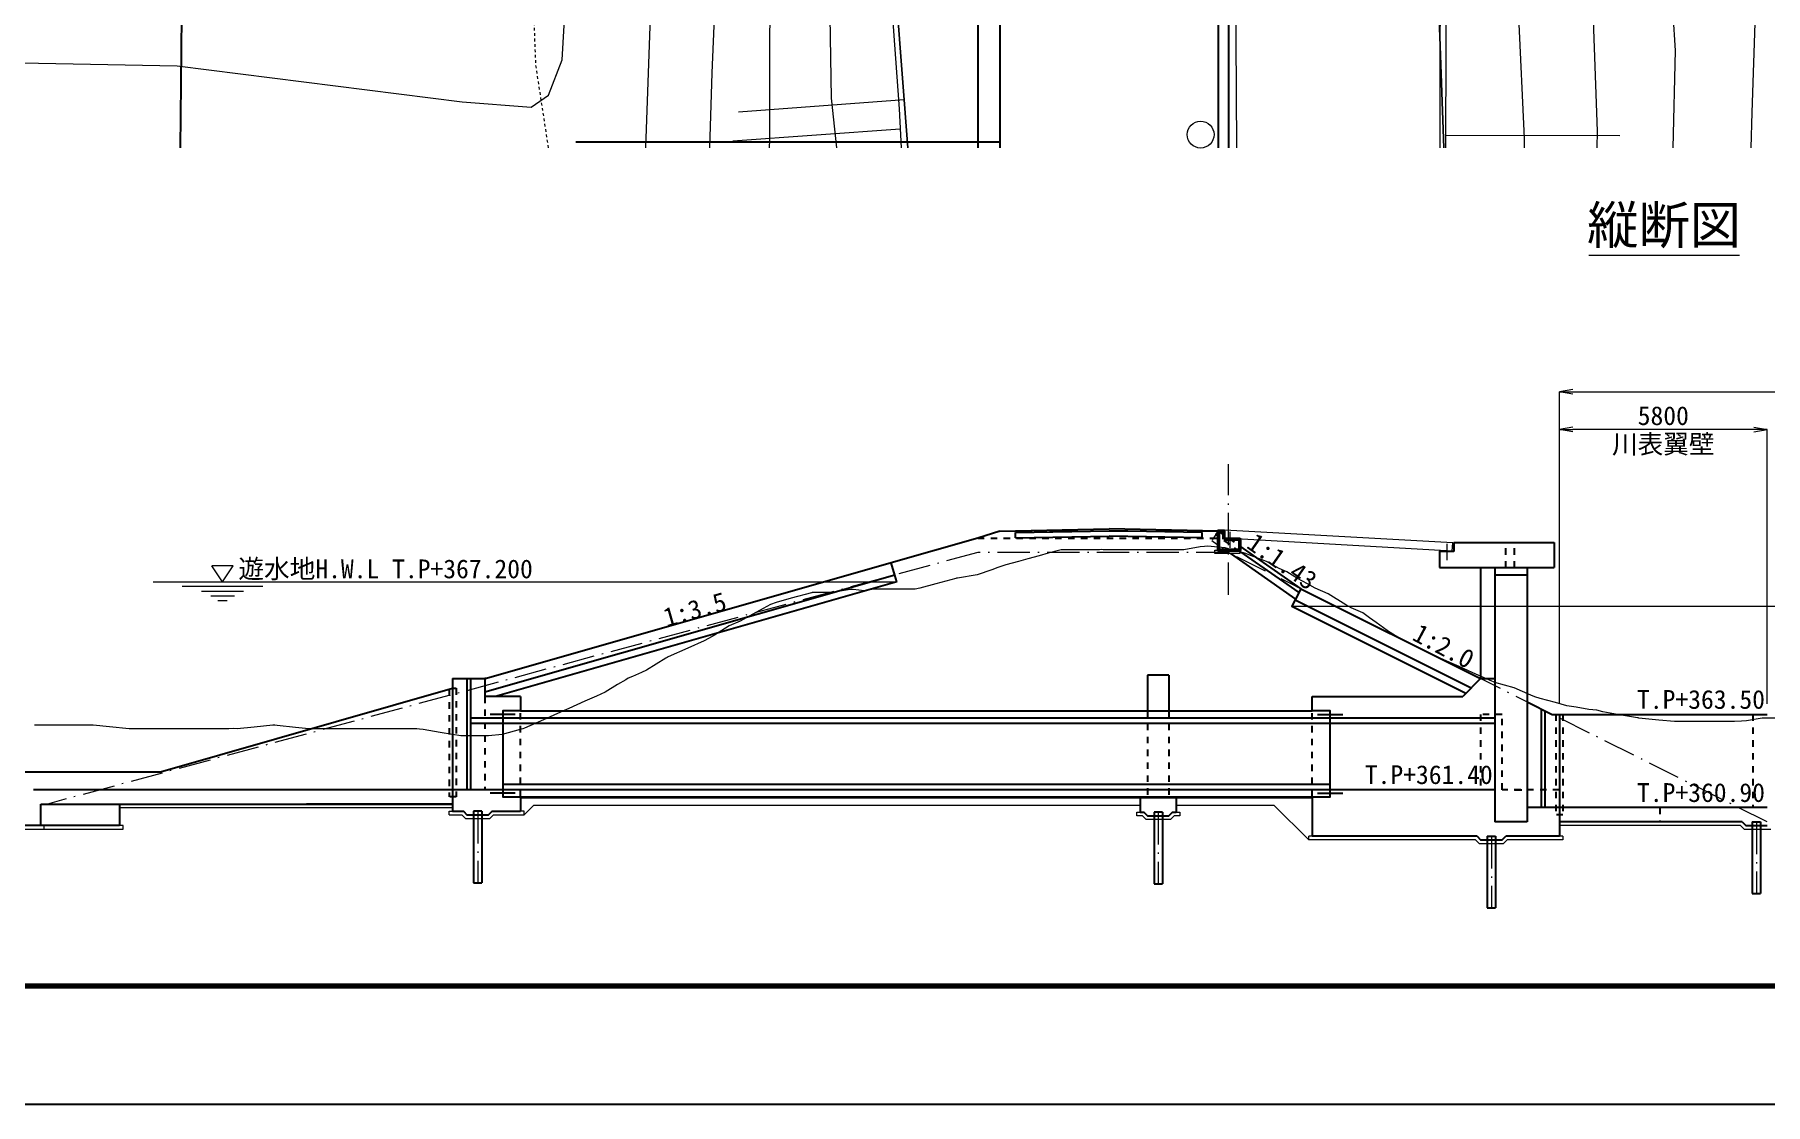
# Model space of a CAD drawing. Header units: millimetres. Extents: x 674276 to 929995, y 351572 to 521225.
# Drawn here: x 727998 to 776318, y 351572 to 381434 of the extents above; entities that cross this region are included whole.
import ezdxf
from ezdxf.enums import TextEntityAlignment as Align

# ---------------------------------------------------------------- set-up
doc = ezdxf.new("R2010")
doc.units = ezdxf.units.MM
doc.header["$LTSCALE"] = 150
doc.header["$PDSIZE"] = 300
for name, pattern in [('561019', [1, 0.5, -0.5]), ('SXF_一点短鎖線', [9.25, 6, -1.5, 0.25, -1.5]), ('SXF_跳び破線', [12, 6, -6])]:
    doc.linetypes.add(name, pattern=pattern)
doc.layers.get('Defpoints').update_dxf_attribs({"color": 153})
for name, color, linetype, lineweight in [('D-BGD', 7, 'Continuous', 13), ('D-BMK', 2, 'SXF_一点短鎖線', 13), ('D-BYP-STR1', 2, 'Continuous', 13), ('D-BYP-STR2', 6, 'Continuous', 25), ('D-BYP-STR3', 3, 'Continuous', 25), ('D-BYP-STR4', 6, 'Continuous', 25), ('D-BYP-STR6', 2, 'SXF_一点短鎖線', 13), ('D-BYP-STR7', 2, 'Continuous', 13), ('D-STR', 1, 'Continuous', 50), ('D-STR-DIM', 7, 'Continuous', 13), ('D-STR-HTXT', 7, 'Continuous', 13), ('D-STR-TXT', 7, 'Continuous', 13), ('D-TTL', 2, 'Continuous', 140), ('D-TTL-LINE', 7, 'Continuous', 13), ('D-TTL-TXT', 7, 'Continuous', 13)]:
    doc.layers.add(name, color=color, linetype=linetype, lineweight=lineweight)
doc.styles.add('MS ゴシック', font='MS Gothic.ttf')
doc.styles.add('ＭＳ ゴシック', font='MS Gothic.ttf')
doc.dimstyles.new('DIM-150-F', dxfattribs={"dimscale": 150, "dimtxt": 3.5, "dimasz": 2.5, "dimexe": 0, "dimexo": 2, "dimgap": 0.8, "dimtad": 1, "dimdec": 0, "dimzin": 0, "dimdsep": 46, "dimtxsty": 'MS ゴシック', "dimblk": 'OPEN', "dimcen": 0.1, "dimclrd": 256, "dimclre": 256, "dimclrt": 256, "dimaunit": 1, "dimadec": 4, "dimazin": 0, "dimtfac": 1, "dimtdec": 0, "dimtmove": 2, "dimatfit": 3, "dimldrblk": 'OPEN', "dimfxl": 1, "dimtolj": 1, "dimtzin": 0, "dimlwd": -1, "dimlwe": -1, "dimarcsym": 2})

# ---------------------------------------------------------------- blocks, each defined once
blk = doc.blocks.new('管理橋受台')
at = {"layer": 'D-BYP-STR7'}
blk.add_lwpolyline([(690527, -612810), (690527, -612810), (690527, -612910), (689827, -612910), (689827, -612810), (689927, -612810)], dxfattribs=at)
at = {"layer": 'D-STR', "ltscale": 0.01}
blk.add_lwpolyline([(690077, -612510), (690527, -612510), (690527, -612810), (689927, -612810), (689927, -612280), (690077, -612280)], close=True, dxfattribs=at)
blk = doc.blocks.new('_Open')
at = {"color": 0, "linetype": 'ByBlock', "lineweight": -2}
for p, q in [((-1, 0.17), (0, 0)), ((-1, -0.17), (0, 0)), ((0, 0), (-1, 0))]:
    blk.add_line(p, q, dxfattribs=at)
blk = doc.blocks.new('*D23')
at = {"layer": 'D-STR-DIM', "transparency": 16777216}
for p, q in [((770568, 362756), (770568, 370410)), ((775993, 370410), (770943, 370410)), ((776368, 362756), (776368, 370410))]:
    blk.add_line(p, q, dxfattribs=at)
at = {"layer": 'Defpoints', "color": 0, "transparency": 16777216}
for p in [(770568, 370410), (770568, 362456), (776368, 362456)]:
    blk.add_point(p, dxfattribs=at)
at = {"layer": 'D-STR-DIM', "transparency": 16777216, "xscale": 375, "yscale": 375, "zscale": 375, "rotation": 180}
blk.add_blockref('_Open', (770568, 370410), dxfattribs=at)
at = {"layer": 'D-STR-DIM', "transparency": 16777216, "xscale": 375, "yscale": 375, "zscale": 375}
blk.add_blockref('_Open', (776368, 370410), dxfattribs=at)
at = {"layer": 'D-STR-DIM', "transparency": 16777216, "char_height": 525, "attachment_point": 5, "style": 'MS ゴシック'}
for s, insert in [('\\A1;5800', (773468, 370793)), ('\\A1;川表翼壁', (773468, 369972))]:
    blk.add_mtext(s, dxfattribs=dict(at, insert=insert))
blk = doc.blocks.new('*D29')
at = {"layer": 'D-STR-DIM', "transparency": 16777216}
for p, q in [((770568, 362756), (770568, 371460)), ((770943, 371460), (810993, 371460)), ((811368, 362756), (811368, 371460))]:
    blk.add_line(p, q, dxfattribs=at)
at = {"layer": 'Defpoints', "color": 0, "transparency": 16777216}
for p in [(811368, 371460), (770568, 362456), (811368, 362456, -641)]:
    blk.add_point(p, dxfattribs=at)
at = {"layer": 'D-STR-DIM', "transparency": 16777216, "xscale": 375, "yscale": 375, "zscale": 375, "rotation": 180}
blk.add_blockref('_Open', (770568, 371460), dxfattribs=at)
at = {"layer": 'D-STR-DIM', "transparency": 16777216, "xscale": 375, "yscale": 375, "zscale": 375}
blk.add_blockref('_Open', (811368, 371460), dxfattribs=at)
at = {"layer": 'D-STR-DIM', "transparency": 16777216, "insert": (790968, 371843), "char_height": 525, "attachment_point": 5, "style": 'MS ゴシック'}
blk.add_mtext('\\A1;40800', dxfattribs=at)

msp = doc.modelspace()

# ---------------------------------------------------------------- linework, layer by layer
at = {"layer": 'D-BGD', "linetype": 'Continuous'}
for p, q in [((752274.9, 379616.7), (747645, 379267.6)), ((752164.5, 378789.9), (747491.4, 378455.4)), ((767403.4, 378625.6), (772254.4, 378617))]:
    msp.add_line(p, q, dxfattribs=at)
at = {"layer": 'D-BGD', "linetype": 'Continuous', "flags": 128}
for points, elevation in [([(713491.7, 380893.6), (723732.6, 380719.5), (731981.1, 380565.4), (739931.1, 379555), (741858.5, 379404.5), (742345, 379743.1), (742724.2, 380725.9), (743612.3, 395924), (743912.8, 401088.2), (744258.5, 409009.7), (743064.1, 426075), (742949.1, 430124.5)], 363000), ([(745058.7, 378273), (745482.8, 390015.9), (745830.7, 401653.6), (745949.3, 405975.4), (745754, 410130.5), (744551.4, 421852), (744386.4, 430124.5)], 364000), ([(746175.9, 430124.5), (746273.6, 425139), (747014.4, 413966.7), (747874.9, 401309), (747204.4, 388221.2), (747062.1, 384098.8), (746901.6, 380366.2), (746839.6, 378273)], 365000), ([(752377.6, 430124.5), (752198.6, 426637.7), (751859.6, 422261.5), (748473.2, 421948.5), (748653.9, 410905.4), (748949.3, 395615.2), (748717.1, 391234.1), (748614.5, 388204.2), (748521.4, 384751.3), (748515.2, 378494), (748505.1, 378273)], 366000), ([(750395, 378273), (750245.5, 379662.1), (749966.1, 396661.7), (750293.7, 401451.6), (753679.1, 401768.7), (754577.2, 418025.7), (754958.2, 428651.3), (755017.6, 430124.5)], 367000), ([(762608.8, 430124.5), (762727.3, 424203.9), (762801.5, 419930.5), (762813.6, 417655.9), (762632.9, 405642.9), (762609.2, 401588.4), (762689, 399532.1), (762795.2, 398669.4), (763401, 396528.7), (764741.5, 393948.5), (766365.2, 391124.7), (767818.5, 388259.2), (768904.1, 385231.5), (769421.2, 381927.2), (769583.6, 378539.7), (769585.1, 378273)], 367000), ([(764568.7, 430124.5), (764700.1, 425890.1), (764780.2, 418219.8), (764650.6, 404796.8), (764643.9, 401018.6), (764761.6, 399236.9), (764981.7, 398275.3), (765847.2, 396108.8), (767828.9, 392284.5), (768218.1, 391572.9), (770488.4, 386739.6), (771494.8, 382358.2), (771623.4, 378743.2), (771616, 378273)], 366000), ([(773740.9, 378273), (773807.5, 380991.9), (773680.7, 383048.7), (773529.9, 384762.9), (773106.4, 387042.1), (771861.1, 389641.5), (767419.6, 397413.8), (766999.4, 398376.3), (766585.2, 400021.5), (766507.3, 402073.3), (766340.6, 409055.1), (766870.6, 418653.8), (766612.3, 430124.5)], 365000), ([(775920.8, 378273), (775949.1, 379261.5), (776042.1, 382033.9), (776153, 384012.9), (776160.2, 385684.7), (775641.7, 387208.8), (772201.8, 393807.9), (769945.2, 397689.9), (769406.1, 398780.7), (768885.6, 400192.9), (768753.6, 402407.3), (769228.9, 409306.1), (769314, 414826), (769362.2, 418323.1), (769525.1, 430124.5)], 364000)]:
    msp.add_lwpolyline(points, dxfattribs=dict(at, elevation=elevation))
at = {"layer": 'D-BGD', "linetype": '561019', "flags": 128}
msp.add_lwpolyline([(742346.2, 378273), (741992.6, 380587), (741554.5, 392312), (741208.5, 401598.8), (739493.8, 430124.5)], dxfattribs=at)
at = {"layer": 'D-BGD', "linetype": 'Continuous', "flags": 128}
for points in [[(747707, 430124.5), (748257.7, 424292.7), (748473.2, 421948.5), (749357.5, 412344.1), (750224.9, 402148.6), (750293.7, 401451.6), (750559.8, 398738), (751149.5, 391625), (751709.5, 386168), (751967.4, 381656.3), (752130.5, 379359.5), (752195.4, 378273)], [(767344.7, 378273), (767189.7, 382409.5), (767147.1, 383543.5), (766998.8, 384437.3), (766112.6, 386946.8), (763460.5, 391978.9), (762701.7, 393367.8), (761906.5, 394823.7), (761364.9, 396064.7), (761192.1, 397014.1), (761037, 400019.2), (761181.2, 419044), (761107.8, 430124.5)], [(761037, 400019.2), (761192.1, 397014.1), (761364.9, 396064.7), (761906.5, 394823.7), (762701.7, 393367.8), (763460.5, 391978.9), (766112.6, 386946.8), (766998.8, 384437.3), (767147.1, 383543.5), (767189.7, 382409.5), (767344.7, 378273)], [(750559.8, 398738), (751149.5, 391625), (751709.5, 386168), (751967.4, 381656.3), (752130.5, 379359.5), (752195.4, 378273)]]:
    msp.add_lwpolyline(points, dxfattribs=at)
at = {"layer": 'D-BGD', "color": 6, "ltscale": 1500, "flags": 128}
for points in [[(753999.4, 430124.5), (754773.9, 424683.2, -0.0353635), (754943.6, 422287.5), (754943.6, 378273)], [(760169.9, 430124.5), (760943.8, 424688.2, -0.0353635), (761043.6, 423278.9), (761043.6, 378273)]]:
    msp.add_lwpolyline(points, format="xyb", dxfattribs=at)
at = {"layer": 'D-BGD'}
for points in [[(761447.4, 395136.3), (761550.7, 378273)], [(767238.8, 378273), (767246.4, 385061.1)]]:
    msp.add_lwpolyline(points, dxfattribs=at)
at = {"layer": 'D-BGD', "linetype": 'Continuous', "lineweight": 13}
msp.add_lwpolyline([(776795.3, 362356.5), (776226.6, 362356.5), (775791.9, 362281.1), (775649.9, 362270.6), (775457.9, 362256.5), (775073.2, 362256.5), (774788.5, 362256.5), (774496.5, 362256.5), (774101.7, 362256.5), (773919.8, 362256.5), (773785.1, 362256.5), (773343.1, 362300.5), (772781.7, 362356.5), (772766.4, 362358), (772745.6, 362360.1), (772189.7, 362456.5), (771778.3, 362527.8), (771613, 362573), (771389.5, 362595.2), (771036.3, 362656.5), (770774.9, 362701.8), (770459.6, 362787.9), (770033.4, 362904.3), (769882.9, 362945.4), (769771.5, 362995.1), (769306.2, 363202.9), (768768.1, 363349.8), (768729.5, 363364.2), (768677.3, 363383.6), (768152.8, 363617.8), (767764.7, 363791.1), (767576.1, 363875.3), (767321.1, 363989.1), (766999.4, 364132.8), (766761.3, 364239.1), (766422.7, 364424), (765965, 364673.9), (765846, 364747.7), (765757.9, 364802.3), (765447.6, 365025.6), (765269.3, 365153.9), (765081.4, 365289.1), (764754.5, 365435), (764692.6, 365468.8), (764608.9, 365514.5), (764115.9, 365820.1), (763751.1, 365983), (763539.2, 366098.7), (763252.8, 366255.1), (762962.5, 366435.1), (762747.7, 366531), (762385.8, 366728.6), (761896.6, 366910.9), (761809.1, 366950), (761744.3, 366967.7), (761329.9, 367080.9), (761232.4, 367107.5), (760740.9, 367156.5), (760655.7, 367148), (760540.5, 367136.5), (760079, 367056.5), (759737.5, 367056.5), (759502.3, 367056.5), (759184.4, 367056.5), (758925.6, 367056.5), (758734.1, 367056.5), (758348.9, 367056.5), (757828.3, 367056.5), (757772.2, 367060.6), (757730.6, 367056.5), (757195.5, 367056.5), (757024.6, 367056.5), (756727.2, 367056.5), (756658.4, 367056.5), (756618.8, 367045.7), (756292.1, 366956.5), (756042.1, 366888.2), (755723.8, 366801.3), (755465.4, 366730.7), (755116, 366635.3), (754888.7, 366556.5), (754720.4, 366498.2), (754312, 366356.5), (753759.9, 366260.8), (753735.3, 366256.5), (753717, 366253.3), (753158.6, 366100.8), (752713.6, 365979.3), (752581.9, 365956.5), (752403.8, 365956.5), (752005.2, 365956.5), (751710.2, 365956.5), (751531.3, 365956.5), (751428.5, 365956.5), (751165.1, 365910.8), (750851.8, 365942), (750798.9, 365947.3), (750706.8, 365931.4), (750275.1, 365856.5), (749703.4, 365856.5), (749698.4, 365856), (749691.5, 365854.1), (749121.7, 365698.5), (748700, 365583.4), (748545, 365525.6), (748335.4, 365411.1), (747968.3, 365210.6), (747696.6, 365062.3), (747391.6, 364926.1), (746979.3, 364670.5), (746814.9, 364580.7), (746693.2, 364514.3), (746238.2, 364311.1), (745689.8, 364066.3), (745661.5, 364050.8), (745623.2, 364029.9), (745084.8, 363696.2), (744939.4, 363631.3), (744686.4, 363518.3), (744573.2, 363467.8), (744508.1, 363420.9), (744267, 363289.3), (743931.4, 363081.2), (743683, 362970.4), (743354.7, 362823.8), (742910.9, 362625.7), (742778, 362566.3), (742679.6, 362522.4), (742201.3, 362308.8), (741676.2, 362074.4), (741624.6, 362051.3), (741554.8, 362032.3), (741047.9, 361893.9), (740672.8, 361856.5), (740471.2, 361856.5), (740198.7, 361856.5), (739894.5, 361856.5), (739669.4, 361895.5), (739317.8, 361956.5), (738842.6, 362038.9), (738741.1, 362049), (738666, 362056.5), (738347.4, 362056.5), (738164.4, 362056.5), (737981.2, 362056.5), (737662.6, 362056.5), (737587.7, 362056.5), (737486.4, 362056.5), (737011, 362056.5), (736659.2, 362056.5), (736434.3, 362056.5), (736130.3, 362056.5), (735857.6, 362056.5), (735655.8, 362056.5), (735280.9, 362093.9), (734774.2, 362144.4), (734704.2, 362156.5), (734652.4, 362156.5), (734127.5, 362104.2), (733649, 362056.5), (733550.8, 362066.3), (733418.1, 362056.5), (732974.1, 362056.5), (732645.6, 362056.5), (732397.4, 362056.5), (732121.7, 362056.5), (731820.7, 362056.5), (731642.2, 362056.5), (731244, 362056.5), (730705.8, 362056.5), (730667.3, 362056.5), (730638.8, 362056.5), (730090.6, 362111.1), (729635.4, 362156.5), (729513.9, 362156.5), (729349.7, 362156.5), (728937.2, 362156.5), (728632, 362156.5), (728360.5, 362156.5), (727993.6, 362156.5)], dxfattribs=at)
at = {"layer": 'D-BGD', "linetype": 'Continuous'}
for points in [[(747846.1, 430124.5, 366019.3), (748768.2, 421414.4, 366440), (750166.9, 405165.9, 366950), (751599.2, 388494.4, 367550), (752375.9, 378273, 368046.6)], [(767399, 378273, 368384.4), (767419.6, 383991.3, 368350), (767358.6, 384407, 368370), (767289.9, 384688.7, 368380), (767142.2, 385154.2, 368420), (762141, 394834.3, 368260), (761710.8, 395912, 368280), (761450.8, 397065, 368300), (761152.5, 411896.6, 368510), (761076.3, 430124.5, 368490.4)], [(767399, 378273, 368384.4), (767419.6, 383991.3, 368350), (767358.6, 384407, 368370), (767289.9, 384688.7, 368380), (767142.2, 385154.2, 368420), (762141, 394834.3, 368260), (761710.8, 395912, 368280), (761450.8, 397065, 368300)], [(752375.9, 378273, 368046.6), (751599.2, 388494.4, 367550)]]:
    msp.add_polyline3d(points, dxfattribs=at)
msp.add_circle((760550.5, 378643.1, 368210), 375, dxfattribs=at)
at = {"layer": 'D-BMK', "linetype": 'SXF_一点短鎖線'}
for p, q in [((761329.9, 365798.5), (761329.9, 369442.7)), ((740367.9, 359756.5), (740367.9, 357756.5)), ((759367.6, 359726.5), (759367.6, 357726.5)), ((768667.9, 359056.5), (768667.9, 357056.5)), ((776067.9, 359456.5), (776067.9, 357456.5))]:
    msp.add_line(p, q, dxfattribs=at)
at = {"layer": 'D-BMK', "linetype": 'SXF_一点短鎖線', "flags": 128}
msp.add_lwpolyline([(761329.9, 430124.5), (761329.9, 378273)], dxfattribs=at)
msp.add_lwpolyline([(761329.9, 430124.5), (761329.9, 378273)], dxfattribs=at)
at = {"layer": 'D-BYP-STR1', "linetype": 'SXF_跳び破線', "lineweight": 25, "ltscale": 0.2}
msp.add_line((754329.9, 367375.5), (761329.9, 367375.5), dxfattribs=at)
at = {"layer": 'D-BYP-STR1', "linetype": 'Continuous', "lineweight": 25}
for p, q in [((755379.9, 367532.6), (757993.6, 367586.5)), ((755379.9, 367382.6), (755379.9, 367532.6)), ((755379.9, 367382.6), (757993.6, 367436.5)), ((755443.6, 367533.9), (755443.6, 367585.5)), ((760593.5, 367534.5), (757993.5, 367586.5)), ((760593.5, 367384.5), (757993.5, 367436.5)), ((760543.5, 367535.5), (760543.5, 367585.5)), ((760593.5, 367384.5), (760593.5, 367534.5))]:
    msp.add_line(p, q, dxfattribs=at)
at = {"layer": 'D-BYP-STR1'}
for p, q in [((761218.2, 367373.9), (761230.7, 367598.5)), ((767578.2, 367018.1), (761218.2, 367373.9)), ((767590.8, 367242.8), (761230.7, 367598.5)), ((767578.2, 367018.1), (767590.8, 367242.8))]:
    msp.add_line(p, q, dxfattribs=at)
at = {"layer": 'D-BYP-STR1', "ltscale": 1500}
for p, q in [((761367.9, 367555.5), (761367.9, 367105.5)), ((767428.5, 367216.5), (767428.5, 366766.5))]:
    msp.add_line(p, q, dxfattribs=at)
at = {"layer": 'D-BYP-STR1', "lineweight": 25}
msp.add_line((769317.9, 360356.5), (769517.9, 360356.5), dxfattribs=at)
at = {"layer": 'D-BYP-STR1', "ltscale": 1500}
for points in [[(761267.9, 367365.5), (761467.9, 367365.5), (761467.9, 367345.5), (761267.9, 367345.5), (761267.9, 367365.5)], [(767328.5, 367026.5), (767528.5, 367026.5), (767528.5, 367006.5), (767328.5, 367006.5), (767328.5, 367026.5)]]:
    msp.add_lwpolyline(points, dxfattribs=at)
at = {"layer": 'D-BYP-STR2'}
msp.add_line((743103.6, 378436.8), (754943.6, 378436.8), dxfattribs=at)
at = {"layer": 'D-BYP-STR2', "linetype": 'Continuous'}
for p, q in [((754943.5, 367575.5), (754329.9, 367375.5)), ((754943.5, 367575.5), (757993.5, 367636.5)), ((761043.5, 367575.5), (757993.5, 367636.5)), ((761043.5, 367575.5), (761047.9, 367575.5))]:
    msp.add_line(p, q, dxfattribs=at)
at = {"layer": 'D-BYP-STR2', "ltscale": 1500, "flags": 128}
for points in [[(753999.4, 430124.5), (754773.9, 424683.2, -0.0353635), (754943.6, 422287.5), (754943.6, 378273)], [(760169.9, 430124.5), (760943.8, 424688.2, -0.0353635), (761043.6, 423278.9), (761043.6, 378273)]]:
    msp.add_lwpolyline(points, format="xyb", dxfattribs=at)
at = {"layer": 'D-BYP-STR2', "flags": 128}
for points in [[(761329.9, 430124.5), (761329.9, 378273)], [(732478.4, 424814.8), (732300.9, 404814.8), (732122.9, 384814.8), (732075.9, 380061.8)]]:
    msp.add_lwpolyline(points, dxfattribs=at)
at = {"layer": 'D-BYP-STR2', "linetype": 'Continuous', "flags": 128}
msp.add_lwpolyline([(732075.9, 380061.8), (732058.2, 378273)], dxfattribs=at)
at = {"layer": 'D-BYP-STR3', "ltscale": 0.2}
for p, q in [((754329.9, 367375.5), (751914.4, 366685.3)), ((752010.5, 366348.8), (740567.9, 363079.5)), ((751914.4, 366685.3), (740613.4, 363456.5)), ((752010.5, 366348.8), (751914.4, 366685.3))]:
    msp.add_line(p, q, dxfattribs=at)
at = {"layer": 'D-BYP-STR3', "ltscale": 1500}
for p, q in [((761647.9, 367153.4), (763346.1, 365967.4)), ((761647.9, 367007), (763291.8, 365858.9)), ((763346.1, 365967.4), (768367.9, 363456.5))]:
    msp.add_line(p, q, dxfattribs=at)
at = {"layer": 'D-BYP-STR3', "linetype": 'SXF_跳び破線', "ltscale": 0.2}
msp.add_lwpolyline([(761647.9, 367007), (760974.8, 367477.1), (761043.5, 367575.5), (761647.9, 367153.4)], dxfattribs=at)
at = {"layer": 'D-BYP-STR3', "ltscale": 0.2}
msp.add_lwpolyline([(763346.1, 365967.4), (763189.5, 365654.4), (768106.4, 363196)], dxfattribs=at)
at = {"layer": 'D-BYP-STR4'}
for p, q in [((767617.9, 367256.5), (770417.9, 367256.5)), ((767617.9, 367256.5), (767617.9, 367006.5)), ((770417.9, 367256.5), (770417.9, 366556.5)), ((767217.9, 366556.5), (770417.9, 366556.5)), ((768367.9, 366556.5), (768367.9, 363456.5)), ((768767.9, 366556.5), (768767.9, 359456.5)), ((768767.9, 366356.5), (769667.9, 366356.5)), ((769667.9, 366556.5), (769667.9, 359456.5)), ((739667.9, 363456.5), (740567.9, 363456.5)), ((739667.9, 363456.5), (739667.9, 359756.5)), ((740067.9, 363456.5), (740067.9, 360356.5)), ((740167.9, 363456.5), (740167.9, 360356.5)), ((740567.9, 363456.5), (740567.9, 362956.5)), ((740613.4, 363456.5), (740567.9, 363456.5)), ((759067.6, 363556.5), (759067.6, 362556.5)), ((759667.6, 363556.5), (759067.6, 363556.5)), ((759667.6, 363556.5), (759667.6, 362556.5)), ((768367.9, 363456.5), (767867.9, 362956.5)), ((768367.9, 363456.5), (768767.9, 363456.5)), ((741567.9, 362956.5), (740567.9, 362956.5)), ((741567.9, 362956.5), (741567.9, 362556.5)), ((763667.6, 362556.5), (763667.6, 362956.5)), ((763667.6, 362956.5), (767867.9, 362956.5)), ((741567.9, 362556.5), (763667.6, 362556.5)), ((763667.6, 362756.5), (763667.6, 362856.5)), ((769667.9, 362806.5), (769667.9, 359456.5)), ((769667.9, 362806.5), (770367.9, 362456.5)), ((770067.9, 359856.5), (770067.9, 362606.5)), ((770167.9, 359856.5), (770167.9, 362556.5)), ((770367.9, 362456.5), (776367.9, 362456.5)), ((770567.9, 362456.5), (770567.9, 359056.5)), ((772867.9, 362456.5), (776367.9, 362456.5)), ((741067.9, 362356.5), (740167.9, 362356.5)), ((764167.6, 362356.5), (741067.9, 362356.5)), ((768767.9, 362356.5), (764167.6, 362356.5)), ((727567.9, 360856.5), (731513.4, 360856.5)), ((741067.9, 360356.5), (727967.9, 360356.5)), ((764167.6, 360356.5), (741067.9, 360356.5)), ((741567.9, 360156.5), (741567.9, 359756.5)), ((741567.9, 360156.5), (763667.6, 360156.5)), ((758867.6, 360126.5), (758867.6, 359726.5)), ((759867.6, 360126.5), (758867.6, 360126.5)), ((759867.6, 360126.5), (759867.6, 359726.5)), ((763667.6, 360156.5), (763667.6, 359056.5)), ((768767.9, 360356.5), (764167.6, 360356.5)), ((728167.9, 359956.5), (739667.9, 359956.5)), ((728167.9, 359356.5), (728167.9, 359956.5)), ((730367.9, 359956.5), (730367.9, 359356.5)), ((739667.9, 359956.5), (735590.8, 359956.5)), ((740482.9, 359756.5), (740252.9, 359756.5)), ((740252.9, 359756.5), (740252.9, 357756.5)), ((740482.9, 359756.5), (740482.9, 357756.5)), ((759252.6, 359726.5), (759252.6, 357726.5)), ((759482.6, 359726.5), (759252.6, 359726.5)), ((759482.6, 359726.5), (759482.6, 357726.5)), ((776367.9, 359856.5), (769667.9, 359856.5)), ((728167.9, 359356.5), (727567.9, 359356.5)), ((730367.9, 359356.5), (728167.9, 359356.5)), ((768267.9, 359056.5), (763667.6, 359056.5)), ((768267.9, 359056.5), (768367.9, 358956.5)), ((768552.9, 359056.5), (768552.9, 357056.5)), ((768552.9, 359056.5), (768782.9, 359056.5)), ((769667.9, 359456.5), (768767.9, 359456.5)), ((768782.9, 359056.5), (768782.9, 357056.5)), ((768967.9, 358956.5), (769067.9, 359056.5)), ((770567.9, 359056.5), (769067.9, 359056.5)), ((775667.9, 359456.5), (770567.9, 359456.5)), ((775667.9, 359456.5), (775767.9, 359356.5)), ((775767.9, 359356.5), (776367.9, 359356.5)), ((775952.9, 359456.5), (775952.9, 357456.5)), ((775952.9, 359456.5), (776182.9, 359456.5)), ((776182.9, 359456.5), (776182.9, 357456.5)), ((768367.9, 358956.5), (768967.9, 358956.5)), ((740252.9, 357756.5), (740482.9, 357756.5)), ((759252.6, 357726.5), (759482.6, 357726.5)), ((775952.9, 357456.5), (776182.9, 357456.5)), ((768552.9, 357056.5), (768782.9, 357056.5))]:
    msp.add_line(p, q, dxfattribs=at)
at = {"layer": 'D-BYP-STR4', "linetype": 'SXF_跳び破線', "ltscale": 0.2}
for p, q in [((769067.9, 366556.5), (769067.9, 367256.5)), ((769317.9, 366556.5), (769317.9, 367256.5)), ((739567.9, 363157.8), (739567.9, 360156.5)), ((739667.9, 363186.4), (739767.9, 363186.4)), ((739767.9, 363186.4), (739767.9, 360156.5)), ((740567.9, 362956.5), (740567.9, 360356.5)), ((741567.9, 360156.5), (741567.9, 362556.5)), ((759067.6, 362556.5), (759067.6, 360126.5)), ((759667.6, 362556.5), (759667.6, 360126.5)), ((763667.6, 360156.5), (763667.6, 362556.5)), ((770467.9, 362456.5), (770467.9, 359656.5)), ((770667.9, 362456.5), (770667.9, 359656.5)), ((775967.9, 362456.5), (775967.9, 359856.5)), ((739767.9, 360156.5, -323860), (739567.9, 360156.5, -323860)), ((770667.9, 359656.5, -323860), (770467.9, 359656.5, -323860)), ((773367.9, 359856.5), (773367.9, 359456.5))]:
    msp.add_line(p, q, dxfattribs=at)
at = {"layer": 'D-BYP-STR4', "ltscale": 1500}
msp.add_line((731513.4, 360856.5), (739667.9, 363186.4), dxfattribs=at)
at = {"layer": 'D-BYP-STR4', "color": 2}
for p, q in [((741417.9, 362456.5), (740717.9, 362456.5)), ((763817.6, 362456.5), (764517.6, 362456.5)), ((764167.6, 362206.5), (741067.9, 362206.5)), ((741067.9, 360506.5), (764167.6, 360506.5)), ((741417.9, 360256.5), (740717.9, 360256.5)), ((763817.6, 360256.5), (764517.6, 360256.5))]:
    msp.add_line(p, q, dxfattribs=at)
at = {"layer": 'D-BYP-STR4', "color": 6}
for p, q in [((741067.9, 362206.5), (740167.9, 362206.5)), ((768767.9, 362206.5), (764167.6, 362206.5))]:
    msp.add_line(p, q, dxfattribs=at)
at = {"layer": 'D-BYP-STR4', "ltscale": 0.01}
msp.add_line((728222.5, 360856.5), (728622.5, 360856.5), dxfattribs=at)
at = {"layer": 'D-BYP-STR4'}
for points in [[(767617.9, 367006.5), (767217.9, 367006.5), (767217.9, 366556.5)], [(741567.9, 362556.5), (741067.9, 362556.5), (741067.9, 360156.5), (741567.9, 360156.5)], [(741567.9, 362556.5), (741067.9, 362556.5), (741067.9, 360156.5), (741567.9, 360156.5)], [(763667.6, 360156.5), (764167.6, 360156.5), (764167.6, 362556.5), (763667.6, 362556.5)], [(763667.6, 360156.5), (764167.6, 360156.5), (764167.6, 362556.5), (763667.6, 362556.5)], [(739667.9, 359756.5), (739967.9, 359756.5), (740067.9, 359656.5), (740667.9, 359656.5), (740767.9, 359756.5), (741567.9, 359756.5)], [(758867.6, 359726.5), (758967.6, 359726.5), (759067.6, 359626.5), (759667.6, 359626.5), (759767.6, 359726.5), (759867.6, 359726.5)]]:
    msp.add_lwpolyline(points, dxfattribs=at)
at = {"layer": 'D-BYP-STR4', "linetype": 'SXF_跳び破線', "ltscale": 0.2}
msp.add_lwpolyline([(770567.9, 360356.5), (768967.9, 360356.5), (768967.9, 362456.5), (768367.9, 362456.5), (768367.9, 360356.5)], dxfattribs=at)
at = {"layer": 'D-BYP-STR6', "linetype": 'SXF_一点短鎖線'}
msp.add_line((754943.5, 367575.5), (761043.5, 367575.5), dxfattribs=at)
at = {"layer": 'D-BYP-STR6', "linetype": 'Continuous', "lineweight": 25}
for p, q in [((761386.7, 366945.5), (763201.4, 365678.1)), ((752065.4, 366156.5), (752010.5, 366348.8)), ((752065.4, 366156.5), (740865.4, 362956.5))]:
    msp.add_line(p, q, dxfattribs=at)
at = {"layer": 'D-BYP-STR6', "linetype": 'SXF_跳び破線', "ltscale": 0.2}
msp.add_lwpolyline([(760974.8, 367477.1), (760860.3, 367313.1), (761386.7, 366945.5)], dxfattribs=at)
at = {"layer": 'D-BYP-STR6', "linetype": 'SXF_一点短鎖線'}
msp.add_lwpolyline([(776367.9, 359456.5), (768569.9, 363355.5), (761329.9, 366975.5), (754329.9, 366975.5), (728359.6, 359956.5)], dxfattribs=at)
at = {"layer": 'D-BYP-STR6', "linetype": 'Continuous', "lineweight": 25}
msp.add_lwpolyline([(763189.5, 365654.4), (763100.1, 365475.5), (767957.3, 363046.9)], dxfattribs=at)
at = {"layer": 'D-BYP-STR7'}
for p, q in [((741567.9, 360126.5), (763667.6, 360126.5)), ((730367.9, 359856.5), (739667.9, 359856.5)), ((740067.9, 359656.5), (740667.9, 359656.5)), ((741667.9, 359656.5), (741937.9, 359926.5)), ((741937.9, 359926.5), (758867.6, 359926.5)), ((759867.6, 359926.5), (762597.6, 359926.5)), ((762597.6, 359926.5), (763567.6, 358956.5)), ((763667.6, 359056.5), (763567.6, 359056.5)), ((763567.6, 358956.5), (763567.6, 359056.5)), ((775626.5, 359356.5), (770567.9, 359356.5)), ((770667.9, 359056.5), (770567.9, 359056.5)), ((770667.9, 359056.5), (770667.9, 358956.5)), ((775626.5, 359356.5), (775726.5, 359256.5)), ((775726.5, 359256.5), (776467.9, 359256.5)), ((768226.5, 358956.5), (763567.6, 358956.5)), ((768226.5, 358956.5), (768326.5, 358856.5)), ((768326.5, 358856.5), (769009.4, 358856.5)), ((769009.4, 358856.5), (769109.4, 358956.5)), ((770667.9, 358956.5), (769109.4, 358956.5))]:
    msp.add_line(p, q, dxfattribs=at)
for points in [[(739567.9, 359656.5), (739567.9, 359756.5), (739667.9, 359756.5)], [(739567.9, 359656.5), (739926.5, 359656.5), (740026.5, 359556.5), (740709.4, 359556.5), (740809.4, 359656.5), (741667.9, 359656.5)], [(741667.9, 359656.5), (741667.9, 359756.5), (741567.9, 359756.5)], [(759867.6, 359726.5), (759967.6, 359726.5), (759967.6, 359626.5), (759809.1, 359626.5), (759709.1, 359526.5), (759026.2, 359526.5), (758926.2, 359626.5), (758767.6, 359626.5), (758767.6, 359726.5), (758867.6, 359726.5)], [(727567.9, 359356.5), (727467.9, 359356.5), (727467.9, 359256.5), (728265.9, 359256.5), (728265.9, 359356.5), (728165.9, 359356.5)], [(727467.9, 359256.5), (730467.9, 359256.5), (730467.9, 359356.5), (730367.9, 359356.5)]]:
    msp.add_lwpolyline(points, dxfattribs=at)
at = {"layer": 'D-STR-HTXT'}
for p, q in [((733544, 366606.5), (732944, 366606.5)), ((733244, 366156.5), (732944, 366606.5)), ((733244, 366156.5), (733544, 366606.5)), ((731312.5, 366156.5), (752065.4, 366156.5)), ((734369, 366024.5), (732119, 366024.5)), ((733829, 365892.5), (732659, 365892.5)), ((733574, 365760.5), (732914, 365760.5)), ((733376, 365628.5), (733112, 365628.5)), ((763100.1, 365475.5), (788067.9, 365475.5))]:
    msp.add_line(p, q, dxfattribs=at)
at = {"layer": 'D-TTL'}
msp.add_lwpolyline([(833491.7, 437372.5), (833491.7, 354872.5), (713491.7, 354872.5), (713491.7, 437372.5)], close=True, dxfattribs=at)
at = {"layer": 'D-TTL-LINE'}
msp.add_line((771391.7, 375278.9), (775591.7, 375278.9), dxfattribs=at)
at = {"layer": 'Defpoints', "color": 1}
msp.add_lwpolyline([(710416.7, 351572.5), (710416.7, 440672.5), (836566.7, 440672.5), (836566.7, 351572.5)], close=True, dxfattribs=at)
at = {"layer": 'Defpoints', "flags": 128}
msp.add_lwpolyline([(753385.7, 430124.5), (754160.3, 424683.2, -0.0353635), (754329.9, 422287.5), (754329.9, 378273)], format="xyb", dxfattribs=at)

# ---------------------------------------------------------------- block references
msp.add_blockref('管理橋受台', (71121, 979855.1))

# ---------------------------------------------------------------- texts
at = {"layer": 'D-STR-TXT', "style": 'ＭＳ ゴシック'}
for s, rotation, p in [('1:1.43', 325.06938, (761801.2, 367128.4)), ('1:3.5', 15.9454, (745643.1, 364893.5)), ('1:2.0', 332, (766427.5, 364552.5))]:
    msp.add_text(s, height=525, rotation=rotation, dxfattribs=at).set_placement(p)
at = {"layer": 'D-STR-TXT', "color": 7, "style": 'ＭＳ ゴシック'}
msp.add_text('遊水地H.W.L T.P+367.200', height=525, dxfattribs=at).set_placement((733687.2, 366258.1))
for s, p in [('T.P+363.50', (774520.8, 362456.5)), ('T.P+361.40', (766920.8, 360356.5)), ('T.P+360.90', (774520.8, 359856.5))]:
    msp.add_text(s, height=525, dxfattribs=at).set_placement(p, align=Align.BOTTOM_CENTER)
at = {"layer": 'D-TTL-TXT', "style": 'MS ゴシック'}
msp.add_text('縦断図', height=1050, dxfattribs=at).set_placement((773491.7, 375278.9), align=Align.BOTTOM_CENTER)

# ---------------------------------------------------------------- dimensions: what is measured, and where the dimension line sits
at = {"layer": 'D-STR-DIM'}
dim = msp.add_linear_dim(base=(811368.2, 371460), p1=(770567.9, 362456.5), p2=(811368.2, 362456, -641.1), dimstyle='DIM-150-F', dxfattribs=at)
dim.commit()
dim.dimension.update_dxf_attribs({"geometry": '*D29', "text_midpoint": (790968.1, 371842.5)})
dim = msp.add_linear_dim(base=(770567.9, 370410), p1=(776367.9, 362456.5), p2=(770567.9, 362456.5), text='<>\\X川表翼壁', dimstyle='DIM-150-F', dxfattribs=at)
dim.commit()
dim.dimension.update_dxf_attribs({"geometry": '*D23', "text_midpoint": (773467.9, 370410)})

doc.saveas('drawing.dxf')
